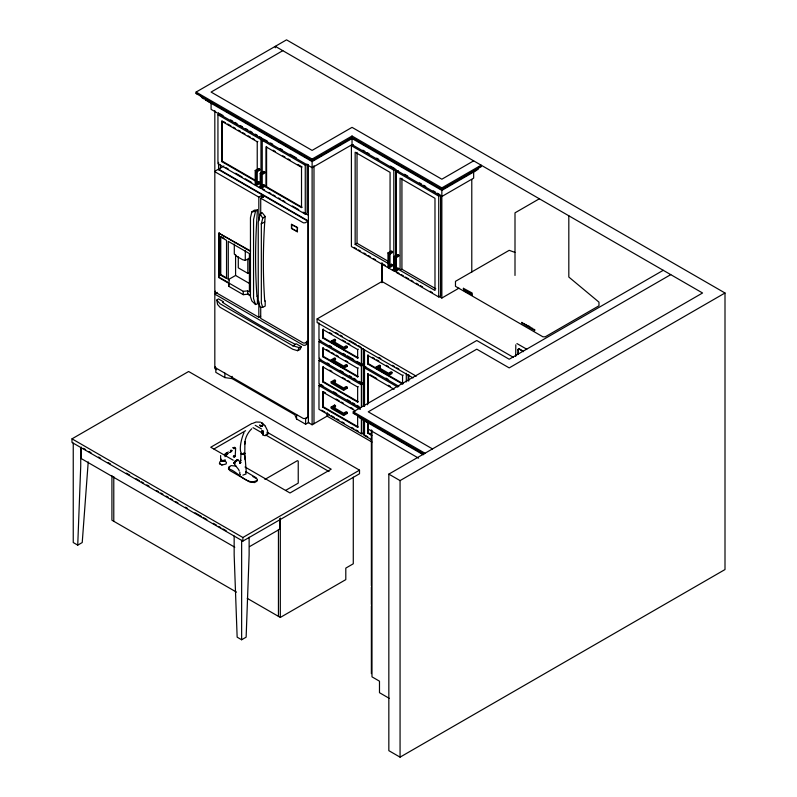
<?xml version="1.0" encoding="UTF-8"?>
<svg xmlns="http://www.w3.org/2000/svg" width="797" height="797" viewBox="0 0 797 797"><rect width="100%" height="100%" fill="white"/><g stroke="black" fill="none" stroke-linecap="round" stroke-linejoin="round"><path stroke-width="1.2" d="M257.421 209.89L256.963 217.531A605.013 349.305 -60 0 0 256.963 296.594L257.411 296.325L257.421 303.836L255.548 304.554L251.862 300.987L250.457 296.763L250.457 217.711L251.862 211.872L254.323 210.199L257.421 209.89L255.508 211.344L251.862 211.872M413.025 377.908L317.106 322.526L317.106 318.93L381.972 281.48L381.972 263.14M244.021 432.671C241.66 437.384 237.825 452.009 242.597 454.479L244.789 453.463L244.898 441.727L244.799 444.118C244.818 438.32 247.608 432.741 251.742 428.766M467.072 291.592L467.052 291.015M215.369 291.154L215.359 292.21L258.826 317.306L260.659 316.25M215.369 366.65L215.359 367.696L303.358 418.505L305.171 418.505L307.921 416.921L307.921 221.227L218.109 169.382L215.369 170.966L215.359 172.013L258.826 197.118L262.492 195.006L262.492 197.477M73.244 443.152L73.244 542.538L77.737 545.128L80.726 466.205L80.726 447.476M465.846 290.626L466.922 291.234M235.205 456.312L235.643 448.213M464.462 290.088C464.83 289.082 465.996 291.204 464.492 290.118M465.866 290.516L466.932 291.234M88.218 461.881L82.23 542.538L77.737 545.128M231.05 451.192L230.861 451.73L231.22 450.923M230.373 450.504L231.778 450.544L231.708 451.271L229.436 452.547M231.07 450.982L230.861 451.73L231.778 450.544M221.118 461.134L219.783 461.901L219.414 463.505L221.994 464.99L226.099 464.013L226.458 462.409L225.511 461.463M255.508 211.344L253.556 219.494L253.556 298.556L255.548 304.554M260.191 214.044L258.238 222.194L258.238 301.256L260.22 307.253L262.731 307.263L265.192 306.098L265.192 300.818L264.734 301.077A605.013 349.305 -60 0 1 264.734 222.014L265.192 216.475L262.093 212.59L260.191 214.044L262.731 218.149L261.336 223.987L261.336 303.039L262.731 307.263M515.808 344.792L515.699 356.448M233.66 456.014L233.481 456.601L234.487 456.85L235.155 456.133L234.637 455.834M228.659 282.905L229.436 280.365L228.271 279.687L228.271 241.361L249.401 253.566L249.401 291.891L247.658 290.885L243.264 291.333L228.659 282.905L228.659 286.243L243.264 294.671L247.658 294.223L250.328 295.757M228.659 286.243L229.177 284.549M468.118 291.951L468.915 292.668M237.924 460.776L237.466 459.999C229.765 462.599 238.811 467.879 239.23 470.987M267.643 433.299L266.507 435.042M257.331 480.183L256.993 481.169L254.582 482.554L249.74 482.026L229.735 470.479L228.46 468.646L229.775 466.793M301.286 346.725L300.041 349.524L297.63 350.7L292.848 349.295L220.032 307.253L217.591 304.494L216.794 300.07L218.388 298.865L223.429 301.774L222.512 302.302A801.334 462.649 0 0 0 295.328 344.334L296.235 343.806L301.286 346.725L299.204 347.641L297.63 350.7M239.827 472.232L239.698 473.856L240.475 474.574M267.882 434.226L267.822 432.074M233.511 456.004L233.421 456.85L234.547 457.05L235.304 456.273L234.497 455.834M225.013 456.711L228.111 453.433M221.506 459.291L220.799 460.038L221.755 461.055A2.012 1.166 0 0 0 224.734 460.596M262.193 426.206L263.149 424.153L261.625 422.908M227.793 453.453L225.192 455.854L224.435 454.808M262.352 433.608L263.488 433.658L262.711 434.146L262.193 433.558L261.735 430.769L263.14 431.566L262.99 434.076L261.366 431.556L262.871 432.761M224.535 454.429L226.737 452.576M225.561 454.001L228.301 451.889M262.731 218.149L265.192 216.475M292.848 345.998L295.328 344.334M237.287 460.198L234.517 462.479L234.687 463.436M196.082 92.073L312.115 159.061L352.035 136.018L441.847 187.873L481.159 165.178L481.159 166.613L441.847 189.307L352.035 137.463L312.115 160.506L196.082 93.508L196.082 92.073L286.531 39.85L725.001 292.997L725.001 569.546L400.064 757.15L388.836 750.664L388.836 474.115L702.556 292.997L275.304 46.336L275.304 47.77M282.805 50.659L211.085 92.073L312.115 150.404L352.035 127.361L441.847 179.215L473.657 160.845M261.964 185.661L263.628 184.705L264.724 185.332L264.724 186.418L260.978 188.57L217.94 163.734L217.94 114.758L219.813 113.672L223.04 115.535M255.08 180.849L221.686 161.572L221.686 121.234L222.303 120.875L222.303 161.203L255.707 180.491M221.686 161.572L222.303 161.203M221.686 121.234L257.232 141.766L257.859 141.408M217.94 114.758L260.978 139.605L262.851 138.519L262.851 140.969M262.223 172.152L262.223 140.322L264.096 139.246M223.927 166.015L218.567 169.113L308.379 220.968M256.973 182.782L258.636 181.826L259.732 182.453L259.732 183.529L256.295 185.512L255.209 184.884L255.209 170.478L258.636 168.496L259.732 169.133L259.732 170.209L257.232 171.654M255.209 170.478L256.295 171.106L259.732 169.133M264.724 172.013L261.286 173.995L261.286 188.391L260.201 187.763L260.201 173.357L263.628 171.385L264.724 172.013L264.724 173.088L262.223 174.533L262.223 189.297L305.261 214.144L307.134 213.058L307.134 164.092L305.261 165.168L262.223 140.322M259.732 182.453L257.232 183.898L257.232 141.766M262.223 186.777L264.724 185.332M265.969 187.136L301.515 207.658L301.515 167.33L265.969 146.807L265.969 187.136L266.587 186.777L302.143 207.3M313.171 160.257L315.273 159.041M317.375 157.836L322.626 154.797M325.774 152.984L327.876 151.769M329.978 150.553L332.08 149.338M335.228 147.525L337.33 146.309M339.432 145.094L341.534 143.888M347.831 140.242L350.989 138.429M473.657 171.963L473.657 178.13L441.847 196.5L352.035 144.646L312.115 167.689L211.085 109.358L211.085 101.946M351.407 145.721L393.818 170.209L393.818 271.03L351.407 246.552L351.407 145.721L353.28 144.646M260.719 214.313L260.719 198.204L264.385 196.092M229.436 283.702L218.846 277.585L218.846 233.152L250.627 250.975M220.211 236.709L220.769 236.4L220.769 274.576L220.211 274.895L220.211 236.709L226.537 240.365L226.537 278.542L220.211 274.895M291.453 224.425L297.55 227.623L297.281 231.758L291.453 228.39L291.453 224.425L297.55 227.623M291.453 228.39L297.55 231.598M393.818 170.209L395.691 169.133L395.691 256.265M307.921 221.227L305.171 222.811L303.358 222.821L260.719 198.204M396.318 171.654L438.729 196.132L440.602 195.056L440.602 295.876L438.729 296.962L396.318 272.474L396.318 171.654L398.191 170.568M234.298 244.021L234.298 254.084L236.958 256.445L242.617 259.712L245.287 260.43L250.009 257.71M249.67 258.836L247.817 259.902L247.817 273.341L238.283 267.842L238.283 256.843M218.846 277.585L219.305 232.893M228.271 279.687L235.583 275.463L250.378 284.011M247.817 273.341L249.67 272.265M217.192 292.35L215.369 293.406L215.359 294.452L303.358 345.26L305.171 345.26L307.921 343.676L305.779 342.441M448.143 186.04L441.847 189.676L439.705 188.441M450.245 184.824L452.337 183.609M459.69 179.375L461.782 178.159M463.884 176.944L465.986 175.738M468.078 174.523L474.374 170.887M479.734 166.792A6.476 3.736 60 0 0 478.399 168.426A3.308 1.913 60 0 1 476.476 169.681L476.476 170.399L441.847 190.393L352.035 138.539L312.115 161.582L205.437 99.994L205.437 99.276L208.675 101.139M390.002 254.064L392.493 252.629L392.493 251.543L391.407 250.916L387.98 252.898L387.98 267.294L389.066 267.931L392.493 265.949L392.493 264.863L390.002 266.308L390.082 172.371L355.153 152.207L355.153 244.39L357.026 243.304L388.777 261.635M387.98 252.898L389.066 253.526L392.493 251.543M71.999 438.838L188.63 371.502L359.517 470.16L359.517 473.767L242.886 541.103L71.999 442.435L71.999 438.838L242.886 537.497L359.517 470.16M394.216 256.495L397.643 254.512L398.729 255.15L398.729 256.226L396.239 257.67L396.239 269.914L398.729 268.469L398.729 269.545L395.302 271.528L394.216 270.9L394.216 256.495L395.302 257.122L398.729 255.15M389.743 265.202L391.407 264.235L392.493 264.863M395.979 268.798L397.643 267.842L398.729 268.469M400.064 270.313L434.983 290.477L434.983 198.294L400.064 178.13L400.064 270.313L401.927 269.237L435.8 288.783M539.36 198.782L515.001 212.839L515.001 275.443M307.921 341.425L305.171 343.009L303.358 343.009L260.719 318.401L260.719 307.243M322.725 338.008L323.343 337.649L358.271 357.813L357.644 358.172L322.725 338.008L322.725 329.37L357.644 349.534L358.271 349.176M356.897 361.34L363.263 365.016L363.263 382.301L361.39 383.387L318.979 358.899L318.979 341.614L320.852 340.528M335.507 339.721L333.016 341.166L343.617 347.283L346.107 345.838L347.044 346.386L347.044 347.641L343.617 349.624L331.144 342.421L331.144 341.166L334.571 339.183L335.507 339.721L335.507 340.986L333.843 341.943M322.725 348.09L323.343 347.731L323.343 356.379L322.725 356.737L322.725 348.09L357.644 368.254L358.271 367.895M360.334 407.974L318.979 384.104L318.979 360.334L320.852 359.258M331.144 341.166L343.617 348.359L347.044 346.386M335.507 358.451L333.016 359.885L343.617 366.012L346.107 364.568L347.044 365.106L347.044 366.371L343.617 368.344L331.144 361.151L331.144 359.885L334.571 357.903L335.507 358.451L335.507 359.706L333.843 360.662M438.639 296.185L441.847 298.038L458.952 288.165M331.144 359.885L343.617 367.088L347.044 365.106M367.626 355.293L402.555 375.457L402.555 384.104L367.626 363.94L367.626 355.293L368.254 354.934L368.254 363.581L403.182 383.746M322.725 381.942L323.343 381.584L358.271 401.748L357.644 402.106L322.725 381.942L322.725 366.819L357.644 386.983L358.271 386.625M251.962 423.446L210.757 447.237L233.242 460.218M363.263 419.64L363.263 432.711L361.39 433.797L318.979 409.309L318.979 385.539L320.852 384.463L322.974 385.688M213.925 449L245.625 430.699M335.507 380.408L333.016 381.853L343.617 387.97L346.107 386.535L347.044 387.073L347.044 388.338L343.617 390.311L331.144 383.108L331.144 381.853L334.571 379.87L335.507 380.408L335.507 381.673L333.843 382.63M318.979 322.885L318.979 340.17L361.39 364.657L363.263 363.581L363.263 348.757M318.979 341.614L361.39 366.102L363.263 365.016M367.626 363.94L368.254 363.581M363.88 405.693L363.88 367.537L365.753 366.461M322.725 407.147L323.343 406.789L358.271 426.953L357.644 427.312L322.725 407.147L322.725 392.024L323.343 391.666L325.465 392.891M322.725 356.737L357.644 376.901L358.271 376.543L323.343 356.379M380.408 365.644L377.917 367.088L388.518 373.205L391.018 371.771L391.955 372.309L391.955 373.574L388.518 375.546L376.045 368.344L376.045 367.088L379.482 365.106L380.408 365.644L380.408 366.909L378.754 367.865M367.626 404.776L367.626 374.022L368.254 373.663L368.254 403.182M331.144 381.853L343.617 389.056L347.044 387.073M318.979 360.334L361.39 384.821L363.263 383.746L363.263 406.321M308.379 417.01L305.63 418.594L305.63 424.213L296.584 418.993L294.8 414.789L232.136 378.615L224.874 377.589L215.818 372.358L215.818 367.865M335.507 405.613L333.016 407.058L343.617 413.175L346.107 411.74L347.044 412.278L347.044 413.543L343.617 415.516L331.144 408.323L331.144 407.058L334.571 405.075L335.507 405.613L335.507 406.878L333.843 407.835M376.045 367.088L388.518 374.291L391.955 372.309M305.63 424.213L308.828 422.37M308.379 164.6L308.379 422.629L312.115 424.791L327.796 415.735M402.555 375.457L403.182 375.098M331.144 407.058L343.617 414.261L347.044 412.278M423.924 454.071L353.25 413.264L353.25 411.83L476.775 340.508L509.203 359.238L663.243 270.303M264.923 479.415L297.411 460.656L298.237 461.134L298.237 483.131L285.665 490.384M367.626 422.002L367.626 433.07L368.254 432.711L371.422 434.544M517.94 354.506L518.249 349.714A1.763 1.016 60 0 1 519.495 348.996L522.702 350.849M517.94 349.893A1.763 1.016 60 0 1 519.186 349.176L519.495 348.996M670.745 274.636L509.203 367.895L476.775 349.176L368.254 411.83L432.492 448.91M249.581 546.603L279.687 529.218L279.687 518.847M388.836 474.115L400.064 480.601L725.001 292.997M234.159 536.052L234.159 554.782L237.147 637.172L241.64 639.762L246.134 637.172L249.122 554.782L249.122 537.228M247.229 598.338L280.315 617.436L345.798 579.628L345.798 568.102L353.28 563.788L353.28 477.164M261.137 223.867L264.734 222.014M252.818 423.337L256.036 422.031L260.629 422.181M242.567 454.39L244.549 453.623L244.081 452.766M242.846 475.151L246.044 473.966L245.715 472.043M265.242 435.73L262.691 435.092M263.528 433.867L262.323 432.562M205.437 99.994L207.638 100.402M358.132 415.775L359.626 417.947L363.761 419.85M470.987 293.844C467.949 291.971 472.073 293.924 471.057 293.894M261.526 423.107L262.88 424.542L261.665 426.106A1.614 1.305 -51.4 0 1 260.928 426.156M219.783 464.013L221.994 464.99M196.082 93.508L197.586 93.936M353.25 413.264L354.755 413.683M299.204 347.641L292.848 345.768L220.032 303.737L216.794 300.07M514.892 252.38L509.203 250.328L455.476 281.341L455.476 286.332L542.896 336.802L545.248 336.802L598.975 305.789L598.975 302.153L568.819 277.037L568.819 215.788M234.368 463.117L233.84 462.947L235.773 460.646L237.606 460.078M204.291 99.067L202.448 98.19L200.067 95.212M236.051 466.145L231.2 465.597L228.819 466.912L228.829 468.895C237.586 471.186 247.389 486.309 256.973 480.402L257.311 479.425L256.046 477.692L246.034 471.764M467.062 291.005L467.789 292.001L467.092 291.622M468.138 291.981L469.393 292.937L468.935 292.668M473.657 170.927L474.604 171.475A2.65 1.524 60 0 1 474.693 170.867M354.177 139.057L356.309 140.292M358.451 141.527L361.659 143.38M363.801 144.606L365.933 145.841M368.075 147.076L370.207 148.312M373.414 150.165L375.556 151.4M383.038 155.724L389.454 159.42M392.662 161.273L399.078 164.979M401.22 166.214L403.352 167.45M405.494 168.685L408.702 170.538M410.844 171.773L412.976 173.009M416.183 174.862L418.325 176.087M420.467 177.323L422.599 178.558M425.807 180.411L427.949 181.646M430.081 182.882L432.223 184.117M362.824 150.155L364.946 151.38M367.068 152.606L369.19 153.821M376.612 158.115L378.724 159.33M390.391 166.065L394.635 168.516M404.547 174.244L407.735 176.077M419.391 182.812L421.513 184.037M423.635 185.263L425.757 186.488M433.179 190.772L435.301 191.997M437.414 193.223L439.536 194.448M210.826 102.385L212.978 103.63M216.216 105.493L218.368 106.738M220.52 107.984L222.682 109.229M225.91 111.092L228.072 112.337M235.613 116.691L237.765 117.936M245.307 122.29L247.459 123.535M250.696 125.398L257.162 129.134M260.39 131.007L266.856 134.733M269.017 135.978L272.245 137.841M274.407 139.086L276.559 140.332M278.711 141.577L281.949 143.45M284.101 144.685L286.253 145.931M289.49 147.804L291.642 149.049M293.804 150.284L297.032 152.157M299.184 153.403L301.346 154.648M303.498 155.883L306.735 157.756M308.887 159.001L311.039 160.247M230.572 119.889L232.724 121.134M234.876 122.369L237.028 123.615M240.256 125.478L242.408 126.723M245.635 128.586L247.787 129.821M249.939 131.067L252.091 132.312M255.319 134.175L257.471 135.42M259.623 136.656L261.775 137.901M265.172 139.864L267.324 141.109M270.552 142.972L272.704 144.207M280.235 148.561L282.387 149.806M289.919 154.15L296.374 157.876M223.389 121.503L225.541 122.748M227.693 123.983L230.931 125.856M233.083 127.102L235.235 128.337M238.462 130.21L240.624 131.455M242.776 132.691L244.928 133.936M248.166 135.809L250.318 137.054M252.47 138.289L254.622 139.535M273.052 150.175L275.204 151.42M282.746 155.774L284.908 157.019M288.135 158.882L290.287 160.127M297.829 164.481L302.143 166.971M260.201 173.357L261.286 173.995M226.049 167.689L228.191 168.924M235.673 173.248L242.089 176.954M245.297 178.797L251.713 182.503M259.194 186.827L264.544 189.915M268.818 192.386L270.96 193.611M273.092 194.847L275.234 196.082M278.442 197.935L280.574 199.17M282.716 200.406L284.858 201.641M292.34 205.965L298.755 209.661M303.029 212.132L308.379 215.22M355.153 244.39L390.082 264.554M354.177 247.419L356.309 248.654M358.451 249.889L360.593 251.125M363.801 252.978L365.933 254.213M368.075 255.448L370.207 256.684M373.414 258.537L375.556 259.772M383.038 264.086L385.18 265.321M392.662 269.645L399.078 273.351M401.22 274.586L403.352 275.822M405.494 277.057L408.702 278.9M410.844 280.136L412.976 281.371M416.183 283.224L418.325 284.459M420.467 285.695L422.599 286.93M430.081 291.254L432.223 292.489M261.396 195.962L263.548 197.198M516.944 343.557L526.757 349.225M519.186 349.176L523.46 351.646M381.972 281.48L513.457 357.385M218.846 233.152L250.168 251.234M221.815 237.008L223.927 238.223M317.106 318.93L416.263 376.174M335.945 332.678L338.067 333.903M340.189 335.129L342.302 336.354M349.724 340.638L356.09 344.314M358.212 345.539L360.334 346.765M378.724 357.385L380.846 358.61M392.513 365.345L394.635 366.57M396.757 367.786L398.879 369.011M329.699 332.678L331.811 333.893M342.401 340.01L345.569 341.843M347.691 343.059L349.803 344.284M372.488 357.375L374.6 358.6M376.722 359.826L378.834 361.041M386.246 365.325L388.358 366.54M220.769 274.576L227.095 278.223M346.107 347.103L347.044 347.641M379.482 366.371L380.408 366.909M220.351 277.924L227.663 282.148M247.498 293.595L249.581 294.8M329.33 345.43L331.452 346.655M343.118 353.39L345.24 354.615M347.353 355.831L353.719 359.507M385.897 378.087L388.019 379.312M398.879 386.296L363.88 366.102L363.88 350.052M363.88 367.537L397.813 387.123M326.521 349.564L329.699 351.397M331.811 352.623L333.933 353.848M336.045 355.063L338.167 356.289M345.569 360.563L347.691 361.788M370.366 374.879L376.722 378.545M388.358 385.27L390.48 386.495M367.626 374.022L394.087 389.295M346.107 365.823L347.044 366.371M327.208 362.934L329.33 364.149M339.94 370.276L343.118 372.109M349.475 375.785L351.597 377.011M353.719 378.236L355.841 379.462M359.019 381.295L363.263 383.746M329.699 370.127L331.811 371.342M342.401 377.459L345.569 379.292M347.691 380.508L349.803 381.733M334.571 381.135L335.507 381.673M346.107 387.79L347.044 388.338M333.574 391.805L336.752 393.648M347.353 399.765L350.541 401.598M352.663 402.824L354.775 404.049M356.897 405.274L359.019 406.5M318.979 385.539L360.334 409.419M336.045 398.998L339.223 400.831M341.335 402.057L343.457 403.272M350.859 407.556L352.981 408.771M322.725 392.024L355.532 410.963M353.25 411.83L424.99 453.244M363.671 419.64L365.803 420.876M367.925 422.101L371.123 423.944M373.255 425.17L375.377 426.405M377.509 427.63L379.641 428.856M382.829 430.709L384.961 431.934M387.093 433.16L389.215 434.395M392.413 436.238L394.545 437.463M396.667 438.689L403.053 442.385M406.251 444.228L412.637 447.914M414.769 449.139L416.891 450.375M419.023 451.6L422.221 453.443M362.605 419.75L423.287 454.778M346.107 412.995L347.044 413.543M368.254 429.115L418.574 458.165M367.626 433.07L371.86 435.521M321.739 410.186L324.947 412.039M327.089 413.274L329.231 414.5M331.363 415.735L334.571 417.588M336.713 418.823L338.845 420.059M342.052 421.912L344.194 423.147M351.676 427.471L353.818 428.706M355.96 429.932L358.092 431.167M361.3 433.02L364.508 434.873L364.508 420.029M365.574 435.491L367.716 436.726M371.302 439.516L363.88 435.232L363.88 420.467M371.99 442.076L327.089 416.154L327.089 412.697M216.694 369.698L214.821 368.622L214.821 110.594M255.179 425.299L261.595 429.005M266.955 432.094L331.203 469.194L289.998 492.984L245.028 467.012M253.038 427.66L262.671 433.229M329.061 471.555L265.879 435.082A2.53 1.793 -15 0 0 267.613 433.628L267.563 432.542A2.54 1.793 -15 0 1 267.583 433.478M252.888 476.556L256.046 478.379M83.496 448.352L85.648 449.598M88.865 451.451L91.007 452.696M98.519 457.03L100.671 458.265M108.173 462.599L110.325 463.844M126.414 473.129L129.632 474.992M136.078 478.708L139.296 480.571M141.438 481.806L143.58 483.042M146.797 484.905L148.949 486.14M156.461 490.474L158.603 491.719M160.755 492.954L162.897 494.19M166.115 496.053L168.257 497.288M170.409 498.533L172.55 499.769M175.768 501.632L177.92 502.867M185.432 507.201L187.574 508.446M195.086 512.78L201.521 516.496M203.663 517.731L206.881 519.594M213.327 523.31L216.545 525.163M218.687 526.409L220.829 527.644M222.981 528.879L226.199 530.742M234.786 547.22L81.354 458.644L81.354 447.117M236.47 592.121L111.919 520.212L111.919 475.49M389.165 698.292L379.482 692.693L379.482 681.176L371.99 676.852L371.99 430.35M261.954 422.878L262.781 423.356L263.04 424.911L262.442 425.917L260.509 426.315L259.842 425.01M244.261 452.796L245.038 459.67M231.02 450.106L231.768 450.644M237.954 460.018L241.142 462.549L239.807 462.818L240.286 462.539L239.837 463.416L240.754 460.068L240.594 461.055L241.013 453.314A1.883 1.086 -6.2 0 0 241.531 454.28L243.653 454.499L244.828 453.483L246.303 472.581M263.209 431.436L262.283 430.649L262.133 431.307M220.729 460.457L223.867 461.294A2.281 1.315 0 0 0 225.113 459.759M265.311 426.216L267.702 430.978M264.235 424.711L265.441 426.415M262.93 430.778L263.568 431.785M366.162 421.244L366.351 421.912M208.993 101.488L209.183 102.155M244.599 452.776L244.789 453.463M267.403 432.492L267.423 433.369M518.249 349.714L518.249 354.326M471.784 179.524L471.784 272.116M441.847 187.873L441.847 298.038M438.729 196.132L438.729 296.962M408.791 374.739L408.791 380.916M408.164 374.69L408.164 380.856M406.301 373.295L406.301 381.942M401.927 178.279L401.927 269.237M400.064 480.601L400.064 757.15M397.643 254.512L397.643 255.598M395.302 257.122L395.302 271.528M391.407 264.235L391.407 265.321M389.066 253.526L389.066 267.931M388.518 374.291L388.518 375.546M381.972 262.89L381.972 282.746M371.372 429.981L371.372 585.745M371.372 587.19L371.372 604.475M371.372 605.909L371.372 673.614M368.254 421.643L368.254 432.711M364.508 349.485L364.508 406.41M361.39 347.372L361.39 364.657M361.39 366.102L361.39 383.387M361.39 384.821L361.39 407.397M361.39 418.345L361.39 433.797M357.644 349.534L357.644 358.172M357.644 368.254L357.644 376.901M357.644 386.983L357.644 402.106M357.644 415.675L357.644 427.312M357.026 152.357L357.026 243.304M352.035 136.018L352.035 137.463M352.035 137.672L352.035 144.646M343.617 348.359L343.617 349.624M343.617 367.088L343.617 368.344M343.617 389.056L343.617 390.311M343.617 414.261L343.617 415.516M334.571 405.075L334.571 406.34M323.343 329.012L323.343 337.649M323.343 366.461L323.343 381.584M323.343 391.666L323.343 406.789M319.607 339.652L319.607 342.122M319.607 358.212L319.607 360.682M319.607 384.204L319.607 386.675M313.988 165.686L313.988 423.715M312.115 159.061L312.115 424.791M306.566 341.265L306.566 343.756M305.261 165.168L305.261 214.144M297.281 227.783L297.281 231.758M296.584 414.49L296.584 418.993M291.722 224.266L291.722 228.231M280.315 518.05L280.315 617.436M278.442 529.397L278.442 616.36M266.587 146.449L266.587 186.777M263.628 184.705L263.628 185.781M260.978 139.605L260.978 173.885M258.826 197.118L258.826 220.659M258.826 301.196L258.826 317.306M258.636 168.496L258.636 169.582M258.636 181.826L258.636 182.902M256.295 171.106L256.295 185.512M247.658 290.885L247.658 294.223M245.287 250.368L245.287 260.43M243.264 291.333L243.264 294.671M242.886 537.497L242.886 541.103M241.64 540.376L241.64 639.762M235.583 254.452L235.583 275.463M232.136 376.363L232.136 378.615M224.874 373.096L224.874 377.589M220.62 455.545L220.62 459.909M220.44 165.019L220.44 168.735M218.567 112.746L218.567 115.236M218.567 162.379L218.567 169.821M113.782 476.576L113.782 521.298M475.381 170.179A2.65 1.524 60 0 1 476.476 170.399M480.402 166.603A6.476 3.736 60 0 1 481.159 166.613M234.657 463.615A2.511 0.697 -41.9 0 1 234.995 461.951A2.511 0.697 -41.9 0 1 237.835 460.168M266.955 434.385A2.54 1.793 -15 0 1 265.849 435.023M224.306 460.138A1.973 1.146 0 0 1 221.775 460.267M220.998 459.63A1.973 1.146 0 0 1 220.938 459.231M234.866 462.997A2.69 0.687 -40.8 0 1 233.77 463.346L234.976 461.224L237.675 459.67A2.7 0.707 -40.7 0 1 237.645 460.407M260.33 425.817A1.614 1.305 -51.4 0 1 260.051 425.17M233.023 447.715L233.75 448.731L235.504 448.312L234.776 447.296L233.023 447.715M465.468 290.487L465.468 290.487M463.376 288.315L463.685 290.437L472.392 295.259L472.153 293.017L463.376 288.315M521.756 322.426C521.965 325.575 524.187 322.137 521.756 322.426M523.778 323.592C523.988 326.74 526.209 323.303 523.778 323.592M525.811 324.768C526.02 327.916 528.242 324.479 525.811 324.768M527.544 325.664C528.331 328.972 531.191 325.903 527.544 325.664M529.716 327.019C529.925 330.167 532.147 326.73 529.716 327.019M531.748 328.195C531.958 331.343 534.179 327.906 531.748 328.195M533.771 329.36C533.98 332.518 536.202 329.071 533.771 329.36"/></g></svg>
